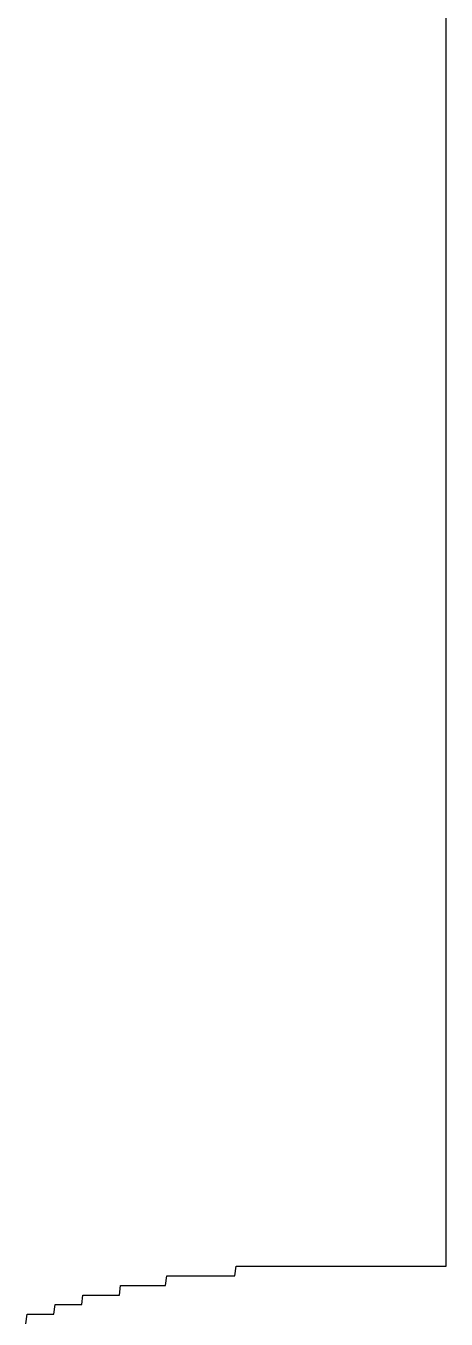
# Model space of a CAD drawing. Extents: x 0 to 4, y -10.7 to 10.7.
# Drawn here: x 3.74 to 3.958, y -10.071 to -9.4 of the extents above; entities that cross this region are included whole.
import ezdxf

# ---------------------------------------------------------------- set-up
doc = ezdxf.new("R2010")
doc.units = 0

msp = doc.modelspace()

# ---------------------------------------------------------------- linework, layer by layer
for p, q in [((3.95829, -10.0432), (3.95829, 10.0442)), ((3.81276, -10.0532), (3.81339, -10.0482)), ((3.81339, -10.0482), (3.81402, -10.0482)), ((3.81402, -10.0482), (3.81465, -10.0482)), ((3.81465, -10.0482), (3.81528, -10.0482)), ((3.81528, -10.0482), (3.81591, -10.0482)), ((3.81591, -10.0482), (3.81654, -10.0482)), ((3.81654, -10.0482), (3.81717, -10.0482)), ((3.81717, -10.0482), (3.8178, -10.0482)), ((3.8178, -10.0482), (3.81843, -10.0482)), ((3.81843, -10.0482), (3.81906, -10.0482)), ((3.81906, -10.0482), (3.81969, -10.0482)), ((3.81969, -10.0482), (3.82032, -10.0482)), ((3.82032, -10.0482), (3.82095, -10.0482)), ((3.82095, -10.0482), (3.82158, -10.0482)), ((3.82158, -10.0482), (3.82221, -10.0482)), ((3.82221, -10.0482), (3.82284, -10.0482)), ((3.82284, -10.0482), (3.82347, -10.0482)), ((3.82347, -10.0482), (3.8241, -10.0482)), ((3.8241, -10.0482), (3.82473, -10.0482)), ((3.82473, -10.0482), (3.82536, -10.0482)), ((3.82536, -10.0482), (3.82599, -10.0482)), ((3.82599, -10.0482), (3.82662, -10.0482)), ((3.82662, -10.0482), (3.82725, -10.0482)), ((3.82725, -10.0482), (3.82788, -10.0482)), ((3.82788, -10.0482), (3.82851, -10.0482)), ((3.82851, -10.0482), (3.82914, -10.0482)), ((3.82914, -10.0482), (3.82977, -10.0482)), ((3.82977, -10.0482), (3.8304, -10.0482)), ((3.8304, -10.0482), (3.83103, -10.0482)), ((3.83103, -10.0482), (3.83166, -10.0482)), ((3.83166, -10.0482), (3.83229, -10.0482)), ((3.83229, -10.0482), (3.83292, -10.0482)), ((3.83292, -10.0482), (3.83355, -10.0482)), ((3.83355, -10.0482), (3.83418, -10.0482)), ((3.83418, -10.0482), (3.83481, -10.0482)), ((3.83481, -10.0482), (3.83544, -10.0482)), ((3.83544, -10.0482), (3.83607, -10.0482)), ((3.83607, -10.0482), (3.8367, -10.0482)), ((3.8367, -10.0482), (3.83733, -10.0482)), ((3.83733, -10.0482), (3.83796, -10.0482)), ((3.83796, -10.0482), (3.83859, -10.0482)), ((3.83859, -10.0482), (3.83922, -10.0482)), ((3.83922, -10.0482), (3.83985, -10.0482)), ((3.83985, -10.0482), (3.84048, -10.0482)), ((3.84048, -10.0482), (3.84111, -10.0482)), ((3.84111, -10.0482), (3.84174, -10.0482)), ((3.84174, -10.0482), (3.84237, -10.0482)), ((3.84237, -10.0482), (3.843, -10.0482)), ((3.843, -10.0482), (3.84363, -10.0482)), ((3.84363, -10.0482), (3.84426, -10.0482)), ((3.84426, -10.0482), (3.84489, -10.0482)), ((3.84489, -10.0482), (3.84552, -10.0482)), ((3.84552, -10.0482), (3.84615, -10.0482)), ((3.84615, -10.0482), (3.84678, -10.0482)), ((3.84678, -10.0482), (3.84741, -10.0482)), ((3.84741, -10.0482), (3.84804, -10.0482)), ((3.84804, -10.0482), (3.84867, -10.0482)), ((3.84867, -10.0482), (3.8493, -10.0432)), ((3.8493, -10.0432), (3.84993, -10.0432)), ((3.84993, -10.0432), (3.85056, -10.0432)), ((3.85056, -10.0432), (3.85119, -10.0432)), ((3.85119, -10.0432), (3.85182, -10.0432)), ((3.85182, -10.0432), (3.85245, -10.0432)), ((3.85245, -10.0432), (3.85308, -10.0432)), ((3.85308, -10.0432), (3.85371, -10.0432)), ((3.85371, -10.0432), (3.85434, -10.0432)), ((3.85434, -10.0432), (3.85497, -10.0432)), ((3.85497, -10.0432), (3.8556, -10.0432)), ((3.8556, -10.0432), (3.85623, -10.0432)), ((3.85623, -10.0432), (3.85686, -10.0432)), ((3.85686, -10.0432), (3.85749, -10.0432)), ((3.85749, -10.0432), (3.85812, -10.0432)), ((3.85812, -10.0432), (3.85875, -10.0432)), ((3.85875, -10.0432), (3.85938, -10.0432)), ((3.85938, -10.0432), (3.86001, -10.0432)), ((3.86001, -10.0432), (3.86064, -10.0432)), ((3.86064, -10.0432), (3.86127, -10.0432)), ((3.86127, -10.0432), (3.8619, -10.0432)), ((3.8619, -10.0432), (3.86253, -10.0432)), ((3.86253, -10.0432), (3.86316, -10.0432)), ((3.86316, -10.0432), (3.86379, -10.0432)), ((3.86379, -10.0432), (3.86442, -10.0432)), ((3.86442, -10.0432), (3.86505, -10.0432)), ((3.86505, -10.0432), (3.86568, -10.0432)), ((3.86568, -10.0432), (3.86631, -10.0432)), ((3.86631, -10.0432), (3.86694, -10.0432)), ((3.86694, -10.0432), (3.86757, -10.0432)), ((3.86757, -10.0432), (3.8682, -10.0432)), ((3.8682, -10.0432), (3.86883, -10.0432)), ((3.86883, -10.0432), (3.86946, -10.0432)), ((3.86946, -10.0432), (3.87009, -10.0432)), ((3.87009, -10.0432), (3.87072, -10.0432)), ((3.87072, -10.0432), (3.87135, -10.0432)), ((3.87135, -10.0432), (3.87198, -10.0432)), ((3.87198, -10.0432), (3.87261, -10.0432)), ((3.87261, -10.0432), (3.87324, -10.0432)), ((3.87324, -10.0432), (3.87387, -10.0432)), ((3.87387, -10.0432), (3.8745, -10.0432)), ((3.8745, -10.0432), (3.87513, -10.0432)), ((3.87513, -10.0432), (3.87576, -10.0432)), ((3.87576, -10.0432), (3.87639, -10.0432)), ((3.87639, -10.0432), (3.87702, -10.0432)), ((3.87702, -10.0432), (3.87765, -10.0432)), ((3.87765, -10.0432), (3.87828, -10.0432)), ((3.87828, -10.0432), (3.87891, -10.0432)), ((3.87891, -10.0432), (3.87954, -10.0432)), ((3.87954, -10.0432), (3.88017, -10.0432)), ((3.88017, -10.0432), (3.8808, -10.0432)), ((3.8808, -10.0432), (3.88143, -10.0432)), ((3.88143, -10.0432), (3.88206, -10.0432)), ((3.88206, -10.0432), (3.88269, -10.0432)), ((3.88269, -10.0432), (3.88332, -10.0432)), ((3.88332, -10.0432), (3.88395, -10.0432)), ((3.88395, -10.0432), (3.88458, -10.0432)), ((3.88458, -10.0432), (3.88521, -10.0432)), ((3.88521, -10.0432), (3.88584, -10.0432)), ((3.88584, -10.0432), (3.88647, -10.0432)), ((3.88647, -10.0432), (3.8871, -10.0432)), ((3.8871, -10.0432), (3.88773, -10.0432)), ((3.88773, -10.0432), (3.88836, -10.0432)), ((3.88836, -10.0432), (3.88899, -10.0432)), ((3.88899, -10.0432), (3.88962, -10.0432)), ((3.88962, -10.0432), (3.89025, -10.0432)), ((3.89025, -10.0432), (3.89088, -10.0432)), ((3.89088, -10.0432), (3.89151, -10.0432)), ((3.89151, -10.0432), (3.89214, -10.0432)), ((3.89214, -10.0432), (3.89277, -10.0432)), ((3.89277, -10.0432), (3.8934, -10.0432)), ((3.8934, -10.0432), (3.89403, -10.0432)), ((3.89403, -10.0432), (3.89466, -10.0432)), ((3.89466, -10.0432), (3.89529, -10.0432)), ((3.89529, -10.0432), (3.89592, -10.0432)), ((3.89592, -10.0432), (3.89655, -10.0432)), ((3.89655, -10.0432), (3.89718, -10.0432)), ((3.89718, -10.0432), (3.89781, -10.0432)), ((3.89781, -10.0432), (3.89844, -10.0432)), ((3.89844, -10.0432), (3.89907, -10.0432)), ((3.89907, -10.0432), (3.8997, -10.0432)), ((3.8997, -10.0432), (3.90033, -10.0432)), ((3.90033, -10.0432), (3.90096, -10.0432)), ((3.90096, -10.0432), (3.90159, -10.0432)), ((3.90159, -10.0432), (3.90222, -10.0432)), ((3.90222, -10.0432), (3.90285, -10.0432)), ((3.90285, -10.0432), (3.90348, -10.0432)), ((3.90348, -10.0432), (3.90411, -10.0432)), ((3.90411, -10.0432), (3.90474, -10.0432)), ((3.90474, -10.0432), (3.90537, -10.0432)), ((3.90537, -10.0432), (3.906, -10.0432)), ((3.906, -10.0432), (3.90663, -10.0432)), ((3.90663, -10.0432), (3.90726, -10.0432)), ((3.90726, -10.0432), (3.90789, -10.0432)), ((3.90789, -10.0432), (3.90852, -10.0432)), ((3.90852, -10.0432), (3.90915, -10.0432)), ((3.90915, -10.0432), (3.90978, -10.0432)), ((3.90978, -10.0432), (3.91041, -10.0432)), ((3.91041, -10.0432), (3.91104, -10.0432)), ((3.91104, -10.0432), (3.91167, -10.0432)), ((3.91167, -10.0432), (3.9123, -10.0432)), ((3.9123, -10.0432), (3.91293, -10.0432)), ((3.91293, -10.0432), (3.91356, -10.0432)), ((3.91356, -10.0432), (3.91419, -10.0432)), ((3.91419, -10.0432), (3.91482, -10.0432)), ((3.91482, -10.0432), (3.91545, -10.0432)), ((3.91545, -10.0432), (3.91608, -10.0432)), ((3.91608, -10.0432), (3.91671, -10.0432)), ((3.91671, -10.0432), (3.91734, -10.0432)), ((3.91734, -10.0432), (3.91797, -10.0432)), ((3.91797, -10.0432), (3.9186, -10.0432)), ((3.9186, -10.0432), (3.91923, -10.0432)), ((3.91923, -10.0432), (3.91986, -10.0432)), ((3.91986, -10.0432), (3.92049, -10.0432)), ((3.92049, -10.0432), (3.92112, -10.0432)), ((3.92112, -10.0432), (3.92175, -10.0432)), ((3.92175, -10.0432), (3.92238, -10.0432)), ((3.92238, -10.0432), (3.92301, -10.0432)), ((3.92301, -10.0432), (3.92364, -10.0432)), ((3.92364, -10.0432), (3.92427, -10.0432)), ((3.92427, -10.0432), (3.9249, -10.0432)), ((3.9249, -10.0432), (3.92553, -10.0432)), ((3.92553, -10.0432), (3.92616, -10.0432)), ((3.92616, -10.0432), (3.92679, -10.0432)), ((3.92679, -10.0432), (3.92742, -10.0432)), ((3.92742, -10.0432), (3.92805, -10.0432)), ((3.92805, -10.0432), (3.92868, -10.0432)), ((3.92868, -10.0432), (3.92931, -10.0432)), ((3.92931, -10.0432), (3.92994, -10.0432)), ((3.92994, -10.0432), (3.93057, -10.0432)), ((3.93057, -10.0432), (3.9312, -10.0432)), ((3.9312, -10.0432), (3.93183, -10.0432)), ((3.93183, -10.0432), (3.93246, -10.0432)), ((3.93246, -10.0432), (3.93309, -10.0432)), ((3.93309, -10.0432), (3.93372, -10.0432)), ((3.93372, -10.0432), (3.93435, -10.0432)), ((3.93435, -10.0432), (3.93498, -10.0432)), ((3.93498, -10.0432), (3.93561, -10.0432)), ((3.93561, -10.0432), (3.93624, -10.0432)), ((3.93624, -10.0432), (3.93687, -10.0432)), ((3.93687, -10.0432), (3.9375, -10.0432)), ((3.9375, -10.0432), (3.93813, -10.0432)), ((3.93813, -10.0432), (3.93876, -10.0432)), ((3.93876, -10.0432), (3.93939, -10.0432)), ((3.93939, -10.0432), (3.94002, -10.0432)), ((3.94002, -10.0432), (3.94065, -10.0432)), ((3.94065, -10.0432), (3.94128, -10.0432)), ((3.94128, -10.0432), (3.94191, -10.0432)), ((3.94191, -10.0432), (3.94254, -10.0432)), ((3.94254, -10.0432), (3.94317, -10.0432)), ((3.94317, -10.0432), (3.9438, -10.0432)), ((3.9438, -10.0432), (3.94443, -10.0432)), ((3.94443, -10.0432), (3.94506, -10.0432)), ((3.94506, -10.0432), (3.94569, -10.0432)), ((3.94569, -10.0432), (3.94632, -10.0432)), ((3.94632, -10.0432), (3.94695, -10.0432)), ((3.94695, -10.0432), (3.94758, -10.0432)), ((3.94758, -10.0432), (3.94821, -10.0432)), ((3.94821, -10.0432), (3.94884, -10.0432)), ((3.94884, -10.0432), (3.94947, -10.0432)), ((3.94947, -10.0432), (3.9501, -10.0432)), ((3.9501, -10.0432), (3.95073, -10.0432)), ((3.95073, -10.0432), (3.95136, -10.0432)), ((3.95136, -10.0432), (3.95199, -10.0432)), ((3.95199, -10.0432), (3.95262, -10.0432)), ((3.95262, -10.0432), (3.95325, -10.0432)), ((3.95325, -10.0432), (3.95388, -10.0432)), ((3.95388, -10.0432), (3.95451, -10.0432)), ((3.95451, -10.0432), (3.95514, -10.0432)), ((3.95514, -10.0432), (3.95577, -10.0432)), ((3.95577, -10.0432), (3.9564, -10.0432)), ((3.9564, -10.0432), (3.95703, -10.0432)), ((3.95703, -10.0432), (3.95766, -10.0432)), ((3.95766, -10.0432), (3.95829, -10.0432)), ((3.78882, -10.0582), (3.78945, -10.0532)), ((3.78945, -10.0532), (3.79008, -10.0532)), ((3.79008, -10.0532), (3.79071, -10.0532)), ((3.79071, -10.0532), (3.79134, -10.0532)), ((3.79134, -10.0532), (3.79197, -10.0532)), ((3.79197, -10.0532), (3.7926, -10.0532)), ((3.7926, -10.0532), (3.79323, -10.0532)), ((3.79323, -10.0532), (3.79386, -10.0532)), ((3.79386, -10.0532), (3.79449, -10.0532)), ((3.79449, -10.0532), (3.79512, -10.0532)), ((3.79512, -10.0532), (3.79575, -10.0532)), ((3.79575, -10.0532), (3.79638, -10.0532)), ((3.79638, -10.0532), (3.79701, -10.0532)), ((3.79701, -10.0532), (3.79764, -10.0532)), ((3.79764, -10.0532), (3.79827, -10.0532)), ((3.79827, -10.0532), (3.7989, -10.0532)), ((3.7989, -10.0532), (3.79953, -10.0532)), ((3.79953, -10.0532), (3.80016, -10.0532)), ((3.80016, -10.0532), (3.80079, -10.0532)), ((3.80079, -10.0532), (3.80142, -10.0532)), ((3.80142, -10.0532), (3.80205, -10.0532)), ((3.80205, -10.0532), (3.80268, -10.0532)), ((3.80268, -10.0532), (3.80331, -10.0532)), ((3.80331, -10.0532), (3.80394, -10.0532)), ((3.80394, -10.0532), (3.80457, -10.0532)), ((3.80457, -10.0532), (3.8052, -10.0532)), ((3.8052, -10.0532), (3.80583, -10.0532)), ((3.80583, -10.0532), (3.80646, -10.0532)), ((3.80646, -10.0532), (3.80709, -10.0532)), ((3.80709, -10.0532), (3.80772, -10.0532)), ((3.80772, -10.0532), (3.80835, -10.0532)), ((3.80835, -10.0532), (3.80898, -10.0532)), ((3.80898, -10.0532), (3.80961, -10.0532)), ((3.80961, -10.0532), (3.81024, -10.0532)), ((3.81024, -10.0532), (3.81087, -10.0532)), ((3.81087, -10.0532), (3.8115, -10.0532)), ((3.8115, -10.0532), (3.81213, -10.0532)), ((3.81213, -10.0532), (3.81276, -10.0532)), ((3.76929, -10.0632), (3.76992, -10.0582)), ((3.76992, -10.0582), (3.77055, -10.0582)), ((3.77055, -10.0582), (3.77118, -10.0582)), ((3.77118, -10.0582), (3.77181, -10.0582)), ((3.77181, -10.0582), (3.77244, -10.0582)), ((3.77244, -10.0582), (3.77307, -10.0582)), ((3.77307, -10.0582), (3.7737, -10.0582)), ((3.7737, -10.0582), (3.77433, -10.0582)), ((3.77433, -10.0582), (3.77496, -10.0582)), ((3.77496, -10.0582), (3.77559, -10.0582)), ((3.77559, -10.0582), (3.77622, -10.0582)), ((3.77622, -10.0582), (3.77685, -10.0582)), ((3.77685, -10.0582), (3.77748, -10.0582)), ((3.77748, -10.0582), (3.77811, -10.0582)), ((3.77811, -10.0582), (3.77874, -10.0582)), ((3.77874, -10.0582), (3.77937, -10.0582)), ((3.77937, -10.0582), (3.78, -10.0582)), ((3.78, -10.0582), (3.78063, -10.0582)), ((3.78063, -10.0582), (3.78126, -10.0582)), ((3.78126, -10.0582), (3.78189, -10.0582)), ((3.78189, -10.0582), (3.78252, -10.0582)), ((3.78252, -10.0582), (3.78315, -10.0582)), ((3.78315, -10.0582), (3.78378, -10.0582)), ((3.78378, -10.0582), (3.78441, -10.0582)), ((3.78441, -10.0582), (3.78504, -10.0582)), ((3.78504, -10.0582), (3.78567, -10.0582)), ((3.78567, -10.0582), (3.7863, -10.0582)), ((3.7863, -10.0582), (3.78693, -10.0582)), ((3.78693, -10.0582), (3.78756, -10.0582)), ((3.78756, -10.0582), (3.78819, -10.0582)), ((3.78819, -10.0582), (3.78882, -10.0582)), ((3.74031, -10.0732), (3.74094, -10.0682)), ((3.74094, -10.0682), (3.74157, -10.0682)), ((3.74157, -10.0682), (3.7422, -10.0682)), ((3.7422, -10.0682), (3.74283, -10.0682)), ((3.74283, -10.0682), (3.74346, -10.0682)), ((3.74346, -10.0682), (3.74409, -10.0682)), ((3.74409, -10.0682), (3.74472, -10.0682)), ((3.74472, -10.0682), (3.74535, -10.0682)), ((3.74535, -10.0682), (3.74598, -10.0682)), ((3.74598, -10.0682), (3.74661, -10.0682)), ((3.74661, -10.0682), (3.74724, -10.0682)), ((3.74724, -10.0682), (3.74787, -10.0682)), ((3.74787, -10.0682), (3.7485, -10.0682)), ((3.7485, -10.0682), (3.74913, -10.0682)), ((3.74913, -10.0682), (3.74976, -10.0682)), ((3.74976, -10.0682), (3.75039, -10.0682)), ((3.75039, -10.0682), (3.75102, -10.0682)), ((3.75102, -10.0682), (3.75165, -10.0682)), ((3.75165, -10.0682), (3.75228, -10.0682)), ((3.75228, -10.0682), (3.75291, -10.0682)), ((3.75291, -10.0682), (3.75354, -10.0682)), ((3.75354, -10.0682), (3.75417, -10.0682)), ((3.75417, -10.0682), (3.7548, -10.0682)), ((3.7548, -10.0682), (3.75543, -10.0632)), ((3.75543, -10.0632), (3.75606, -10.0632)), ((3.75606, -10.0632), (3.75669, -10.0632)), ((3.75669, -10.0632), (3.75732, -10.0632)), ((3.75732, -10.0632), (3.75795, -10.0632)), ((3.75795, -10.0632), (3.75858, -10.0632)), ((3.75858, -10.0632), (3.75921, -10.0632)), ((3.75921, -10.0632), (3.75984, -10.0632)), ((3.75984, -10.0632), (3.76047, -10.0632)), ((3.76047, -10.0632), (3.7611, -10.0632)), ((3.7611, -10.0632), (3.76173, -10.0632)), ((3.76173, -10.0632), (3.76236, -10.0632)), ((3.76236, -10.0632), (3.76299, -10.0632)), ((3.76299, -10.0632), (3.76362, -10.0632)), ((3.76362, -10.0632), (3.76425, -10.0632)), ((3.76425, -10.0632), (3.76488, -10.0632)), ((3.76488, -10.0632), (3.76551, -10.0632)), ((3.76551, -10.0632), (3.76614, -10.0632)), ((3.76614, -10.0632), (3.76677, -10.0632)), ((3.76677, -10.0632), (3.7674, -10.0632)), ((3.7674, -10.0632), (3.76803, -10.0632)), ((3.76803, -10.0632), (3.76866, -10.0632)), ((3.76866, -10.0632), (3.76929, -10.0632))]:
    msp.add_line(p, q)

doc.saveas('drawing.dxf')
